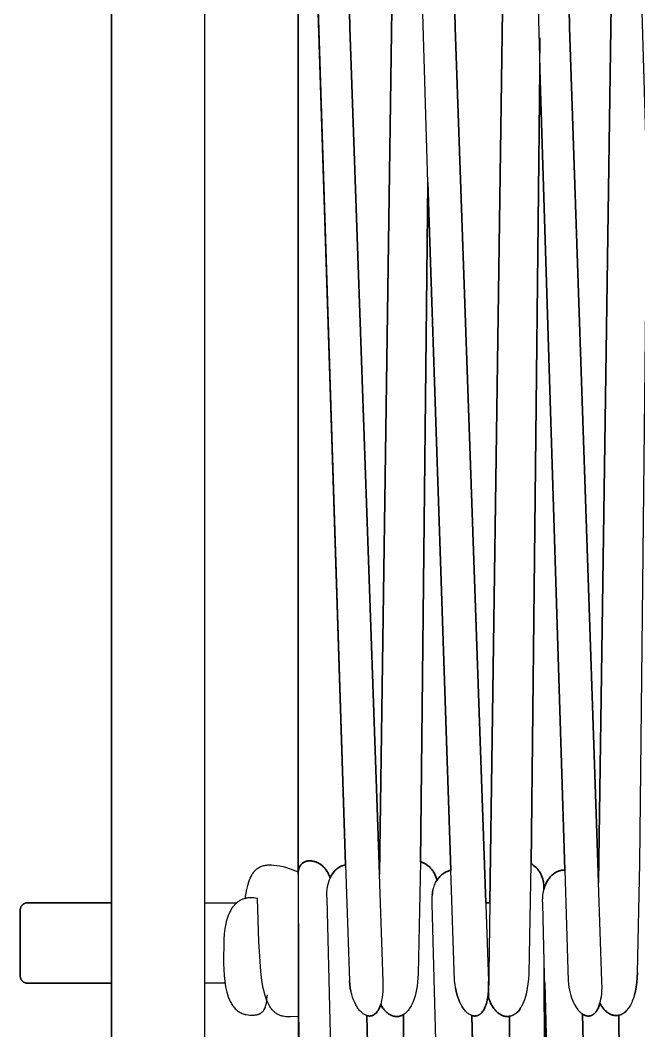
# Model space of a CAD drawing. Header units: millimetres. Extents: x 0 to 1881, y -1115 to 723.
# Drawn here: x 1140.9 to 1247, y -636 to -462.5 of the extents above; entities that cross this region are included whole.
import ezdxf

# ---------------------------------------------------------------- set-up
doc = ezdxf.new("R2010")
doc.units = ezdxf.units.MM
doc.layers.add('Blocks', color=7, linetype='Continuous')
doc.layers.add('Blocks$Inner', color=7, linetype='Continuous', lineweight=25, true_color=0x007f00)
doc.layers.add('Blocks$Outline', color=7, linetype='Continuous', lineweight=35, true_color=0xff3f3f)

# ---------------------------------------------------------------- blocks, each defined once
blk = doc.blocks.new('PK4 Lounge Chair Top')
at = {"layer": 'Blocks$Inner'}
blk.add_line((61.85, 57.18), (71.34, -337.51), dxfattribs=at)
for points in [[(0.55, 330.49), (0.71, 330.35), (0.55, 330.49), (0.4, 330.64), (0.26, 330.79), (0.12, 330.94), (0, 331.09), (0, 331.09), (0, -331.09), (0, -331.51), (0.05, -331.51)], [(45.98, 81.46), (40.93, 226.74), (39.74, 281.57)], [(33.64, 287.27), (40.16, 83.04), (40.83, 63.12), (40.9, 62.49), (40.99, 61.9), (41.1, 61.34)], [(71.67, 287.27), (73.52, 219.63), (77.79, 82.15), (78.39, 63.12), (78.45, 62.57), (78.52, 62.05), (78.61, 61.55), (78.72, 61.08), (78.85, 60.63), (78.98, 60.2), (79.13, 59.81), (79.29, 59.43), (79.46, 59.09), (79.64, 58.76), (79.83, 58.47), (80.03, 58.2), (80.13, 58.08), (80.23, 57.96), (80.33, 57.86), (80.43, 57.75), (80.54, 57.66), (80.65, 57.57), (80.75, 57.49), (80.86, 57.42), (90.36, -337.5)], [(89.03, -172.26), (87.07, 57.22), (87.22, 57.26), (87.36, 57.31), (87.5, 57.37), (87.64, 57.44), (87.78, 57.52), (87.92, 57.61), (88.06, 57.72), (88.2, 57.83), (88.33, 57.96), (88.46, 58.1)], [(59.8, 59.44), (59.61, 59.87), (59.45, 60.33), (59.3, 60.82), (59.17, 61.35), (59.06, 61.91), (58.97, 62.5), (58.9, 63.12), (58.25, 82.1), (54.32, 200.18), (51.7, 287.27), (51.82, 293.17), (51.97, 295.68), (52.18, 297.89), (52.45, 299.82), (52.61, 300.68), (52.79, 301.48), (52.98, 302.21), (53.19, 302.87)], [(87.5, 57.37), (87.36, 57.31), (87.22, 57.26), (87.15, 57.24), (87.07, 57.22), (86.96, 57.2), (86.85, 57.19), (86.73, 57.18), (86.62, 57.17), (86.51, 57.18), (86.4, 57.18), (86.28, 57.2), (86.17, 57.22), (86.06, 57.25), (85.95, 57.28), (85.84, 57.32), (85.73, 57.36), (85.62, 57.41), (85.51, 57.46), (85.4, 57.52), (85.3, 57.59), (85.19, 57.66), (85.09, 57.73), (84.99, 57.81), (84.89, 57.9), (84.79, 57.98), (84.69, 58.08), (84.51, 58.28), (84.33, 58.5), (84.16, 58.74), (83.99, 59), (83.84, 59.27), (83.93, 59.64), (84.02, 60.03), (84.08, 60.46), (84.14, 60.91), (84.17, 61.4), (84.2, 61.92), (84.19, 63.05), (83.61, 80), (78.64, 226.74), (77.68, 281.62)], [(89.76, 60.75), (89.92, 61.38), (90.05, 62.07), (90.16, 62.82), (90.25, 63.63), (90.31, 64.5), (90.66, 83.27), (91.97, 200.36), (89.36, 287.45), (89.47, 293.35), (89.62, 295.85), (89.83, 298.07), (90.1, 300), (90.26, 300.86), (90.44, 301.66)], [(46.7, 58.3), (46.59, 58.44), (46.4, 58.73), (46.21, 59.05), (46.32, 59.42), (46.42, 59.83), (46.5, 60.28), (46.56, 60.76), (46.61, 61.28), (46.64, 61.83), (46.63, 63.05), (45.98, 81.46), (48.85, 282.05)], [(16.03, -407.88), (16.01, -407.88), (16.01, -331.34), (16.01, -331.09), (16.01, -61.2), (16.01, 286.5)], [(32.02, 286.5), (32.02, -106.49), (32.02, -407.7), (31.99, -407.7)], [(83.61, 80), (86.5, 282.22), (86.87, 282.44), (87.06, 282.55), (87.24, 282.68), (87.42, 282.82), (87.61, 282.98), (87.7, 283.07), (87.79, 283.16), (87.88, 283.26), (87.97, 283.37), (88.15, 283.61), (88.33, 283.88), (88.51, 284.18), (88.68, 284.53), (88.85, 284.92), (89.03, 285.36), (89.2, 285.85), (89.36, 286.4)], [(58.5, 281.69), (58.32, 281.8), (58.15, 281.91), (57.98, 282.03), (57.81, 282.16), (58.99, 226.74), (64.7, 63.05), (64.71, 62.21), (64.69, 61.44), (64.63, 60.73), (64.54, 60.09), (64.42, 59.52), (64.35, 59.25), (64.27, 59.01), (64.35, 59.25), (64.42, 59.52), (64.48, 59.8), (64.54, 60.09), (64.63, 60.73), (64.69, 61.44), (64.71, 62.21), (64.7, 63.05)], [(67.87, 282.05), (64.7, 60.36), (64.82, 59.95), (64.97, 59.57), (65.13, 59.21), (65.22, 59.03), (65.32, 58.87), (65.51, 58.55), (65.62, 58.4)], [(69.76, 57.86), (69.62, 57.72), (69.49, 57.6), (69.62, 57.72), (69.76, 57.86), (69.89, 58), (70.02, 58.16), (70.14, 58.34), (70.27, 58.52), (70.39, 58.72), (70.5, 58.94), (70.61, 59.17), (70.72, 59.41), (70.92, 59.93), (71.11, 60.51), (71.27, 61.15), (71.41, 61.85), (71.52, 62.61), (71.61, 63.43), (71.67, 64.32), (72.03, 83.23), (73.52, 219.63), (73.57, 225)], [(54.32, 200.18), (53.02, 83.58), (53.25, 83.5), (53.48, 83.41), (53.71, 83.3), (53.93, 83.17), (54.15, 83.02), (54.36, 82.86), (54.56, 82.69), (54.75, 82.49), (54.94, 82.28), (55.11, 82.06), (55.27, 81.81), (55.42, 81.55), (55.55, 81.28)], [(37.52, 80.8), (37.46, 80.97), (37.41, 81.12), (37.27, 81.43), (37.13, 81.71), (36.96, 81.98), (36.79, 82.23), (36.69, 82.34), (36.6, 82.46), (36.5, 82.56), (36.4, 82.67), (36.3, 82.77), (36.19, 82.86), (35.97, 83.03), (35.75, 83.19), (35.64, 83.26), (35.52, 83.32), (35.41, 83.38), (35.29, 83.44), (35.17, 83.49), (35.06, 83.54), (34.94, 83.58), (34.82, 83.61), (34.7, 83.64), (34.59, 83.67), (34.47, 83.69), (34.35, 83.71), (34.24, 83.72), (34.12, 83.72), (34.01, 83.72), (33.9, 83.72), (33.79, 83.71), (33.68, 83.7), (33.57, 83.68), (33.47, 83.65), (33.36, 83.62), (33.26, 83.59), (33.17, 83.55), (33.07, 83.5), (32.98, 83.45), (32.89, 83.39), (32.81, 83.33), (32.72, 83.27), (32.65, 83.19), (32.57, 83.12), (32.5, 83.03), (32.43, 82.95), (32.37, 82.85), (32.31, 82.75), (32.26, 82.65), (32.21, 82.54), (32.17, 82.42), (32.13, 82.3), (32.1, 82.18), (32.07, 82.04), (32.05, 81.91), (32.03, 81.76), (32.02, 81.62), (32.02, 81.46), (33.16, -257.04)], [(53.93, 83.17), (53.82, 83.23), (53.71, 83.3), (53.59, 83.35), (53.48, 83.41), (53.25, 83.5), (53.14, 83.54), (53.02, 83.58), (52.66, 64.32), (52.54, 62.88), (52.45, 62.23), (52.35, 61.62), (52.23, 61.06), (52.1, 60.53), (51.95, 60.04), (51.78, 59.6), (51.61, 59.19), (51.42, 58.82), (51.32, 58.65), (51.22, 58.48), (51.12, 58.33), (51.02, 58.19)], [(22.96, 77.27), (23.24, 78.81), (23.4, 79.5), (23.59, 80.15), (23.69, 80.46), (23.81, 80.76), (23.95, 81.05), (24.1, 81.33), (24.17, 81.46), (24.26, 81.58), (24.35, 81.71), (24.44, 81.83), (24.53, 81.94), (24.64, 82.05), (24.74, 82.15), (24.85, 82.25), (24.97, 82.35), (25.09, 82.44), (25.22, 82.52), (25.35, 82.6), (25.49, 82.67), (25.63, 82.74), (25.78, 82.8), (25.94, 82.85), (26.1, 82.9), (26.27, 82.94), (26.45, 82.97), (26.64, 83), (26.83, 83.02), (27.02, 83.03), (27.23, 83.04), (27.44, 83.04), (27.89, 83.01), (28.38, 82.95), (28.89, 82.86), (29.44, 82.73), (30.03, 82.56), (30.65, 82.36), (32.02, 81.84)], [(40.16, 83.04), (39.97, 83), (39.78, 82.95), (39.59, 82.88), (39.41, 82.8), (39.22, 82.7), (39.04, 82.6), (38.86, 82.48), (38.69, 82.35), (38.52, 82.2), (38.36, 82.04), (38.2, 81.87), (38.05, 81.68), (37.91, 81.48), (37.77, 81.27), (37.64, 81.04), (37.52, 80.8), (37.37, 80.45), (37.24, 80.08), (37.13, 79.68), (37.04, 79.26), (36.97, 78.81), (36.93, 78.33), (36.92, 77.82), (36.94, 77.28), (37.78, 44.63)], [(54.15, 83.02), (54.25, 82.95), (54.36, 82.86)], [(55.85, 80.37), (55.77, 80.69), (55.67, 80.99), (55.55, 81.28), (55.49, 81.42), (55.42, 81.55), (55.35, 81.69), (55.27, 81.81), (55.19, 81.94), (55.11, 82.06), (54.94, 82.28)], [(55.04, 77.86), (55.07, 78.13), (55.12, 78.4), (55.17, 78.66), (55.23, 78.9), (55.3, 79.14), (55.37, 79.37), (55.46, 79.58), (55.54, 79.79), (55.64, 79.99), (55.74, 80.18), (55.85, 80.37), (55.97, 80.55), (56.1, 80.73), (56.23, 80.89), (56.37, 81.04), (56.51, 81.19), (56.65, 81.32), (56.8, 81.44), (56.96, 81.55), (57.11, 81.66), (57.27, 81.75), (57.43, 81.83)], [(56.96, 81.55), (57.11, 81.66), (57.27, 81.75), (57.43, 81.83), (57.59, 81.9), (57.76, 81.97), (57.92, 82.02), (58.09, 82.07), (58.25, 82.1)], [(72.03, 83.23), (72.25, 83.1), (72.46, 82.95), (72.67, 82.78), (72.87, 82.6), (73.06, 82.41)], [(74.03, 80.59), (73.99, 80.75), (73.94, 80.9), (73.89, 81.04), (73.83, 81.19), (73.77, 81.33), (73.7, 81.46), (73.63, 81.59), (73.56, 81.72), (73.41, 81.97), (73.24, 82.19), (73.06, 82.41), (72.87, 82.6), (72.67, 82.78)], [(73.24, 82.19), (73.32, 82.08), (73.41, 81.97)], [(73.56, 81.72), (73.7, 81.46), (73.83, 81.19), (73.89, 81.04), (73.94, 80.9), (74.03, 80.59), (74.11, 80.27), (74.16, 79.93), (74.19, 79.58), (74.21, 79.22), (74.21, 78.73)], [(75, 80.56), (75.1, 80.71), (75.21, 80.84), (75.32, 80.97), (75.43, 81.09), (75.55, 81.21), (75.67, 81.32), (75.79, 81.42), (75.92, 81.51), (76.04, 81.6), (76.17, 81.68), (76.3, 81.76), (76.44, 81.83), (76.57, 81.89), (76.7, 81.94), (76.57, 81.89), (76.44, 81.83), (76.3, 81.76), (76.17, 81.68)], [(76.7, 81.94), (76.84, 81.99), (76.97, 82.03), (77.11, 82.07), (77.25, 82.1), (77.38, 82.12), (77.52, 82.14)], [(77.25, 82.1), (77.38, 82.12), (77.52, 82.14), (77.65, 82.15), (77.79, 82.15)], [(37.24, 80.08), (37.13, 79.68), (37.04, 79.26), (36.97, 78.81)], [(55.23, 78.9), (55.3, 79.14), (55.37, 79.37), (55.46, 79.58), (55.54, 79.79), (55.64, 79.99), (55.74, 80.18)], [(56.51, 81.19), (56.37, 81.04), (56.23, 80.89), (56.1, 80.73)], [(74.11, 80.27), (74.14, 80.1), (74.16, 79.93)], [(74.39, 79.36), (74.46, 79.55), (74.54, 79.74), (74.62, 79.92), (74.71, 80.09), (74.8, 80.25), (74.9, 80.41), (75, 80.56), (75.1, 80.71), (75.21, 80.84)], [(55.17, 78.66), (55.12, 78.4), (55.07, 78.13), (55.04, 77.86), (55.01, 77.57), (54.98, 76.97), (55, 76.33)], [(85.64, -373.04), (74.27, 66.45), (74.02, 76.33), (74, 77), (74.01, 77.31), (74.03, 77.62), (74.06, 77.91), (74.1, 78.19), (74.15, 78.47), (74.21, 78.73), (74.26, 78.95), (74.32, 79.16), (74.39, 79.36), (74.46, 79.55), (74.54, 79.74)], [(74.03, 77.62), (74.06, 77.91), (74.1, 78.19)], [(19.49, 62.72), (16.01, 62.71), (16.01, 76.52), (21.51, 76.53)], [(32.02, 57.01), (30.76, 56.94), (30.49, 56.94), (30.23, 56.95), (29.96, 56.97), (29.7, 57), (29.45, 57.05), (29.32, 57.08), (29.2, 57.11), (29.07, 57.15), (28.95, 57.19), (28.83, 57.24), (28.71, 57.3), (28.59, 57.35), (28.47, 57.42), (28.35, 57.49), (28.24, 57.57), (28.12, 57.65), (28.01, 57.74), (27.9, 57.84), (27.79, 57.95), (27.68, 58.06), (27.58, 58.18), (27.47, 58.3), (27.37, 58.44), (27.27, 58.58), (27.17, 58.74), (26.99, 59.07), (26.81, 59.44), (26.63, 59.84), (26.47, 60.29), (26.32, 60.78), (26.18, 61.31), (26.05, 61.89), (25.82, 63.2), (25.64, 64.72), (25.52, 66.45), (25.28, 69.82), (25.04, 77.27), (24.73, 77.33), (24.42, 77.37), (24.12, 77.38), (23.83, 77.39), (23.55, 77.37), (23.41, 77.35), (23.27, 77.33), (23.14, 77.31), (23.01, 77.28), (22.87, 77.25), (22.75, 77.21), (22.62, 77.17), (22.49, 77.12), (22.37, 77.07), (22.25, 77.01), (22.13, 76.95), (22.02, 76.89), (21.9, 76.82), (21.79, 76.75), (21.68, 76.67), (21.57, 76.59), (21.47, 76.5), (21.36, 76.41), (21.17, 76.21), (20.98, 76), (20.79, 75.77), (20.62, 75.52), (20.46, 75.26), (20.31, 74.98), (20.17, 74.68), (20.03, 74.36), (19.91, 74.02), (19.8, 73.67), (19.7, 73.31), (19.61, 72.92), (19.45, 72.1), (19.35, 71.21), (19.29, 70.25), (19.22, 66.11), (19.33, 64.04), (19.43, 63.05), (19.59, 62.09), (19.68, 61.63), (19.79, 61.19), (19.92, 60.76), (20.05, 60.36), (20.21, 59.96), (20.38, 59.6), (20.57, 59.25), (20.67, 59.08), (20.77, 58.92), (20.88, 58.77), (20.99, 58.62), (21.11, 58.48), (21.24, 58.35), (21.37, 58.22), (21.5, 58.1), (21.64, 57.99), (21.78, 57.89), (21.93, 57.79), (22.09, 57.7), (22.25, 57.62), (22.42, 57.55), (22.59, 57.48), (22.77, 57.43), (22.95, 57.38), (23.14, 57.34), (23.44, 57.29), (23.72, 57.26), (23.98, 57.24), (24.23, 57.24), (24.46, 57.25), (24.68, 57.27), (24.78, 57.28), (24.88, 57.3), (24.97, 57.32), (25.07, 57.35), (25.15, 57.37), (25.24, 57.4), (25.32, 57.43), (25.4, 57.47), (25.47, 57.51), (25.55, 57.55), (25.62, 57.59), (25.68, 57.63), (25.75, 57.68), (25.81, 57.73), (25.86, 57.78), (25.92, 57.84), (25.97, 57.89), (26.02, 57.95), (26.07, 58.01), (26.12, 58.07), (26.16, 58.14), (26.2, 58.2), (26.24, 58.27), (26.28, 58.34), (26.35, 58.48), (26.41, 58.63), (26.46, 58.79), (26.51, 58.95), (26.55, 59.11), (26.59, 59.28), (26.65, 59.63), (26.69, 59.99), (26.76, 60.73)], [(55.01, 77.57), (54.98, 76.97), (55, 76.33), (56.16, 31.6)], [(68.33, 57.04), (70.02, -172.26)], [(75.63, -175.59), (74.27, 66.45)], [(90.31, 64.5), (90.25, 63.63), (90.16, 62.82), (90.05, 62.07), (89.92, 61.38), (89.76, 60.75), (89.58, 60.18), (89.39, 59.66), (89.29, 59.42), (89.18, 59.19), (89.07, 58.98), (88.95, 58.78), (88.83, 58.59), (88.71, 58.41)], [(41.74, 59.42), (41.56, 59.85), (41.39, 60.31), (41.24, 60.81), (41.1, 61.34), (40.99, 61.9), (40.9, 62.49), (40.83, 63.12)], [(59.06, 61.91), (59.17, 61.35), (59.3, 60.82), (59.45, 60.33), (59.61, 59.87), (59.8, 59.44), (59.99, 59.04), (60.2, 58.68), (60.3, 58.52), (60.41, 58.36)], [(70.92, 59.93), (71.11, 60.51), (71.27, 61.15), (71.41, 61.85)], [(45.01, 57.28), (44.93, 57.24), (44.85, 57.2), (44.81, 57.19), (44.77, 57.17), (44.68, 57.14), (44.6, 57.12), (44.51, 57.11), (44.43, 57.1), (44.38, 57.09), (44.34, 57.09), (44.29, 57.09), (44.25, 57.09), (44.16, 57.1), (44.08, 57.11), (43.99, 57.12), (43.9, 57.14), (43.81, 57.17), (43.75, 57.19), (43.68, 57.22), (43.56, 57.27), (43.44, 57.33), (43.31, 57.41), (43.19, 57.49), (43.07, 57.59), (42.95, 57.69), (42.83, 57.8), (42.71, 57.92), (42.59, 58.05), (42.48, 58.19), (42.36, 58.34), (42.25, 58.5), (42.14, 58.67), (41.94, 59.03), (41.74, 59.42), (41.56, 59.85), (41.39, 60.31)], [(46.21, 59.05), (46.11, 58.76), (46, 58.49), (45.88, 58.25), (45.81, 58.14), (45.75, 58.03), (45.68, 57.93), (45.61, 57.83), (45.54, 57.75), (45.47, 57.66), (45.4, 57.59), (45.32, 57.51), (45.25, 57.45), (45.17, 57.39), (45.09, 57.33), (45.01, 57.28), (45.09, 57.33), (45.17, 57.39), (45.25, 57.45), (45.32, 57.51)], [(52.1, 60.53), (51.95, 60.04), (51.78, 59.6), (51.61, 59.19), (51.42, 58.82), (51.32, 58.65), (51.22, 58.48), (51.12, 58.33), (51.02, 58.19), (50.91, 58.05), (50.8, 57.92), (50.69, 57.8), (50.58, 57.7), (50.47, 57.59), (50.35, 57.5), (50.24, 57.42), (50.12, 57.34), (49.99, 57.27), (49.86, 57.2)], [(64.27, 59.01), (64.19, 58.77), (64.1, 58.56), (64.01, 58.36)], [(66.82, 57.31), (66.69, 57.39), (66.56, 57.47), (66.44, 57.56), (66.31, 57.66), (66.19, 57.77), (66.07, 57.88), (65.95, 58), (65.84, 58.13), (65.73, 58.26), (65.62, 58.4), (65.51, 58.55), (65.41, 58.71), (65.32, 58.87), (65.13, 59.21), (64.97, 59.57)], [(70.72, 59.41), (70.61, 59.17), (70.5, 58.94)], [(79.46, 59.09), (79.64, 58.76), (79.83, 58.47), (80.03, 58.2), (80.13, 58.08), (80.23, 57.96), (80.33, 57.86)], [(83.84, 59.27), (83.72, 58.89), (83.66, 58.72), (83.59, 58.56), (83.52, 58.4), (83.44, 58.25), (83.37, 58.12)], [(83.93, 59.64), (84.02, 60.03), (84.08, 60.46)], [(84.51, 58.28), (84.33, 58.5), (84.15, 58.74), (83.99, 59)], [(43.44, 57.33), (43.31, 57.41), (43.19, 57.49), (43.07, 57.59), (42.95, 57.69), (42.83, 57.8), (42.71, 57.92), (42.59, 58.05)], [(44.93, 57.24), (44.85, 57.2), (44.77, 57.17), (44.68, 57.14), (44.6, 57.12), (44.51, 57.11), (44.43, 57.1), (44.34, 57.09), (44.25, 57.09)], [(45.68, 57.93), (45.61, 57.83), (45.54, 57.75)], [(46.59, 58.44), (46.49, 58.58), (46.4, 58.73)], [(47.02, 57.92), (46.91, 58.04), (46.8, 58.17), (46.7, 58.3), (46.8, 58.17), (46.91, 58.04), (47.02, 57.92), (47.14, 57.81), (47.26, 57.7), (47.38, 57.61), (47.5, 57.51), (47.62, 57.43), (47.75, 57.35), (47.87, 57.28), (48, 57.22), (48.13, 57.16), (48.26, 57.12), (48.39, 57.08), (48.52, 57.05), (48.66, 57.02), (48.79, 57.01), (48.92, 57), (48.79, 57.01), (48.66, 57.02), (48.52, 57.05), (48.39, 57.08), (48.26, 57.12), (48.13, 57.16)], [(50.12, 57.34), (52.18, -257.04)], [(50.8, 57.92), (50.69, 57.8), (50.58, 57.7)], [(62.42, 57.09), (62.35, 57.09), (62.28, 57.09), (62.21, 57.1), (62.13, 57.11), (62.06, 57.12), (61.99, 57.14), (61.92, 57.16), (61.85, 57.18), (61.79, 57.2), (61.73, 57.22), (61.6, 57.28), (61.48, 57.35), (61.36, 57.42), (61.23, 57.51), (61.11, 57.6), (60.99, 57.7), (60.87, 57.82), (60.76, 57.94), (60.64, 58.07), (60.53, 58.21), (60.41, 58.36), (60.3, 58.52), (60.2, 58.68)], [(61.11, 57.6), (60.99, 57.7), (60.87, 57.82), (60.76, 57.94), (60.64, 58.07)], [(61.6, 57.28), (61.48, 57.35), (61.36, 57.42)], [(63.16, 57.33), (63.09, 57.29), (63.03, 57.25), (62.96, 57.22), (62.89, 57.19), (62.83, 57.17), (62.76, 57.15), (62.73, 57.14), (62.69, 57.13), (62.62, 57.11), (62.56, 57.1), (62.49, 57.1), (62.42, 57.09), (62.35, 57.09), (62.28, 57.09), (62.21, 57.1), (62.13, 57.11), (62.06, 57.12)], [(63.22, 57.37), (63.16, 57.33), (63.09, 57.29), (63.03, 57.25), (62.96, 57.22)], [(64.19, 58.77), (64.1, 58.56), (64.01, 58.36), (63.91, 58.17), (63.8, 58), (63.7, 57.85), (63.64, 57.77), (63.58, 57.71), (63.52, 57.64), (63.46, 57.58), (63.4, 57.52), (63.34, 57.47), (63.28, 57.42), (63.22, 57.37), (63.28, 57.42), (63.34, 57.47), (63.4, 57.52), (63.46, 57.58), (63.52, 57.64), (63.58, 57.71), (63.7, 57.85)], [(66.56, 57.47), (66.44, 57.56), (66.31, 57.66)], [(69.49, 57.6), (69.35, 57.49), (69.21, 57.39), (69.06, 57.3), (68.99, 57.26), (68.92, 57.22), (68.85, 57.19), (68.77, 57.16), (68.7, 57.13), (68.63, 57.11)], [(68.99, 57.26), (68.92, 57.22), (68.85, 57.19)], [(70.14, 58.34), (70.02, 58.16), (69.89, 58)], [(81.57, 57.12), (81.51, 57.13), (81.4, 57.16), (81.29, 57.19), (81.24, 57.21), (81.19, 57.24), (81.08, 57.29), (80.97, 57.35), (80.86, 57.42)], [(82.21, 57.13), (82.15, 57.12), (82.1, 57.11), (82.05, 57.1), (82, 57.09), (81.94, 57.09), (81.89, 57.09), (81.84, 57.09), (81.78, 57.09), (81.73, 57.09), (81.67, 57.1), (81.62, 57.11), (81.57, 57.12), (81.54, 57.12), (81.51, 57.13), (81.46, 57.14), (81.4, 57.16), (81.29, 57.19), (81.19, 57.24), (81.08, 57.29)], [(82.56, 57.27), (82.51, 57.25), (82.46, 57.22), (82.41, 57.2), (82.36, 57.18), (82.31, 57.16), (82.26, 57.15)], [(83.12, 57.76), (83.03, 57.66), (82.94, 57.56), (82.85, 57.48), (82.75, 57.4), (82.66, 57.33), (82.61, 57.3), (82.56, 57.27), (82.61, 57.3), (82.66, 57.33), (82.71, 57.37), (82.75, 57.4), (82.8, 57.44), (82.85, 57.48), (82.94, 57.56), (83.03, 57.66), (83.12, 57.76), (83.2, 57.87), (83.29, 57.99), (83.37, 58.12), (83.44, 58.25), (83.52, 58.4)], [(84.89, 57.9), (84.79, 57.98), (84.69, 58.08)], [(88.95, 58.78), (88.83, 58.59), (88.71, 58.41), (88.59, 58.25), (88.46, 58.1), (88.33, 57.96), (88.2, 57.83), (88.06, 57.72)], [(52.31, -296.11), (43.81, 57.17), (43.68, 57.22)], [(49.33, 57.03), (49.39, 57.05), (49.46, 57.06), (49.59, 57.1), (49.73, 57.15), (49.86, 57.2), (49.73, 57.14), (49.59, 57.1), (49.46, 57.06), (49.33, 57.03), (49.19, 57.01), (49.06, 57), (48.92, 57)], [(62.76, 57.15), (62.69, 57.13), (62.62, 57.11)], [(67.36, 57.09), (67.23, 57.14), (67.09, 57.19)], [(68.77, 57.16), (68.7, 57.13), (68.63, 57.11), (68.55, 57.09), (68.48, 57.07), (68.41, 57.05), (68.33, 57.04), (68.19, 57.02), (68.05, 57.01), (67.91, 57.01), (67.78, 57.01), (67.64, 57.03), (67.5, 57.06), (67.36, 57.09), (67.5, 57.06), (67.64, 57.03), (67.78, 57.01), (67.91, 57.01)], [(81.62, 57.11), (81.67, 57.1), (81.73, 57.09), (81.84, 57.09), (81.89, 57.09)], [(82.36, 57.18), (82.31, 57.16), (82.26, 57.15), (82.21, 57.13), (82.15, 57.12), (82.1, 57.11)]]:
    blk.add_lwpolyline(points, dxfattribs=at)
for points in [[(0, 76.53), (-14.4, 76.53), (-14.46, 76.53), (-14.53, 76.52), (-14.59, 76.51), (-14.65, 76.5), (-14.71, 76.49), (-14.77, 76.47), (-14.83, 76.45), (-14.89, 76.43), (-14.95, 76.4), (-15, 76.38), (-15.05, 76.34), (-15.11, 76.31), (-15.16, 76.28), (-15.2, 76.24), (-15.25, 76.2), (-15.29, 76.16), (-15.33, 76.11), (-15.38, 76.07), (-15.41, 76.02), (-15.45, 75.97), (-15.48, 75.92), (-15.51, 75.86), (-15.54, 75.81), (-15.57, 75.75), (-15.59, 75.7), (-15.61, 75.64), (-15.63, 75.58), (-15.64, 75.52), (-15.65, 75.45), (-15.66, 75.39), (-15.66, 75.33), (-15.67, 75.26), (-15.67, 63.98), (-15.66, 63.92), (-15.66, 63.85), (-15.65, 63.79), (-15.64, 63.73), (-15.63, 63.67), (-15.61, 63.61), (-15.59, 63.55), (-15.57, 63.49), (-15.54, 63.44), (-15.51, 63.38), (-15.48, 63.33), (-15.45, 63.28), (-15.41, 63.23), (-15.38, 63.18), (-15.33, 63.13), (-15.29, 63.09), (-15.25, 63.05), (-15.2, 63.01), (-15.16, 62.97), (-15.11, 62.93), (-15.05, 62.9), (-15, 62.87), (-14.95, 62.84), (-14.89, 62.82), (-14.83, 62.79), (-14.77, 62.77), (-14.71, 62.76), (-14.65, 62.74), (-14.59, 62.73), (-14.53, 62.72), (-14.46, 62.72), (-14.4, 62.72), (0, 62.72)], [(66.96, 57.25), (66.82, 57.31), (66.96, 57.25), (67.09, 57.19)]]:
    blk.add_lwpolyline(points, close=True, dxfattribs=at)
at = {"layer": 'Blocks$Outline'}
for points in [[(0, -331.09), (0, 62.72), (-14.4, 62.72), (-14.46, 62.72), (-14.53, 62.72), (-14.59, 62.73), (-14.65, 62.74), (-14.71, 62.76), (-14.77, 62.77), (-14.83, 62.79), (-14.89, 62.82), (-14.95, 62.84), (-15, 62.87), (-15.05, 62.9), (-15.11, 62.93), (-15.16, 62.97), (-15.2, 63.01), (-15.25, 63.05), (-15.29, 63.09), (-15.33, 63.13), (-15.38, 63.18), (-15.41, 63.23), (-15.45, 63.28), (-15.48, 63.33), (-15.51, 63.38), (-15.54, 63.44), (-15.57, 63.49), (-15.59, 63.55), (-15.61, 63.61), (-15.63, 63.67), (-15.64, 63.73), (-15.65, 63.79), (-15.66, 63.85), (-15.66, 63.92), (-15.67, 63.98), (-15.67, 75.26), (-15.66, 75.33), (-15.66, 75.39), (-15.65, 75.45), (-15.64, 75.52), (-15.63, 75.58), (-15.61, 75.64), (-15.59, 75.7), (-15.57, 75.75), (-15.54, 75.81), (-15.51, 75.86), (-15.48, 75.92), (-15.45, 75.97), (-15.41, 76.02), (-15.38, 76.07), (-15.33, 76.11), (-15.29, 76.16), (-15.25, 76.2), (-15.2, 76.24), (-15.16, 76.28), (-15.11, 76.31), (-15.05, 76.34), (-15, 76.38), (-14.95, 76.4), (-14.89, 76.43), (-14.83, 76.45), (-14.77, 76.47), (-14.71, 76.49), (-14.65, 76.5), (-14.59, 76.51), (-14.53, 76.52), (-14.46, 76.53), (-14.4, 76.53), (0, 76.53), (0, 331.09)], [(32.02, 286.5), (32.02, 81.46), (32.02, 81.62), (32.03, 81.76), (32.05, 81.91), (32.07, 82.04), (32.1, 82.18), (32.13, 82.3), (32.17, 82.42), (32.21, 82.54), (32.26, 82.65), (32.31, 82.75), (32.37, 82.85), (32.43, 82.95), (32.5, 83.03), (32.57, 83.12), (32.65, 83.19), (32.72, 83.27), (32.81, 83.33), (32.89, 83.39), (32.98, 83.45), (33.07, 83.5), (33.17, 83.55), (33.26, 83.59), (33.36, 83.62), (33.47, 83.65), (33.57, 83.68), (33.68, 83.7), (33.79, 83.71), (33.9, 83.72), (34.01, 83.72), (34.12, 83.72), (34.24, 83.72), (34.35, 83.71), (34.47, 83.69), (34.59, 83.67), (34.7, 83.64), (34.82, 83.61), (34.94, 83.58), (35.06, 83.54), (35.17, 83.49), (35.29, 83.44), (35.41, 83.38), (35.52, 83.32), (35.64, 83.26), (35.75, 83.19), (35.97, 83.03), (36.19, 82.86), (36.3, 82.77), (36.4, 82.67), (36.5, 82.56), (36.6, 82.46), (36.69, 82.34), (36.79, 82.23), (36.96, 81.98), (37.13, 81.71), (37.27, 81.43), (37.41, 81.12), (37.46, 80.97), (37.52, 80.8), (37.64, 81.04), (37.77, 81.27), (37.91, 81.48), (38.05, 81.68), (38.2, 81.87), (38.36, 82.04), (38.52, 82.2), (38.69, 82.35), (38.86, 82.48), (39.04, 82.6), (39.22, 82.7), (39.41, 82.8), (39.59, 82.88), (39.78, 82.95), (39.97, 83), (40.16, 83.04), (33.66, 286.5)], [(39.74, 281.57), (40.93, 226.74), (45.98, 81.46), (48.85, 282.05)], [(57.81, 282.11), (58.99, 226.74), (64.23, 76.53), (64.93, 76.53), (67.87, 282.05)], [(77.68, 281.62), (78.64, 226.74), (83.61, 80), (86.5, 282.22)], [(70.02, -172.26), (68.33, 57.04), (68.19, 57.02), (68.05, 57.01), (67.91, 57.01), (67.91, 57.01), (67.78, 57.01), (67.64, 57.03), (67.5, 57.06), (67.36, 57.09), (67.36, 57.09), (67.23, 57.14), (67.09, 57.19), (66.96, 57.25), (66.82, 57.31), (66.69, 57.39), (66.56, 57.47), (66.44, 57.56), (66.31, 57.66), (66.19, 57.77), (66.07, 57.88), (65.95, 58), (65.84, 58.13), (65.73, 58.26), (65.62, 58.4), (65.51, 58.55), (65.41, 58.71), (65.32, 58.87), (65.22, 59.03), (65.13, 59.21), (64.97, 59.57), (64.82, 59.95), (64.7, 60.36), (64.73, 62.72), (64.7, 62.72), (64.71, 62.21), (64.69, 61.44), (64.63, 60.73), (64.54, 60.09), (64.48, 59.8), (64.42, 59.52), (64.35, 59.25), (64.27, 59.01), (64.19, 58.77), (64.1, 58.56), (64.01, 58.36), (63.91, 58.17), (63.8, 58), (63.7, 57.85), (63.64, 57.77), (63.58, 57.71), (63.52, 57.64), (63.46, 57.58), (63.4, 57.52), (63.34, 57.47), (63.28, 57.42), (63.22, 57.37), (63.16, 57.33), (63.09, 57.29), (63.03, 57.25), (62.96, 57.22), (62.89, 57.19), (62.83, 57.17), (62.76, 57.15), (62.69, 57.13), (62.62, 57.11), (62.56, 57.1), (62.49, 57.1), (62.42, 57.09), (62.35, 57.09), (62.28, 57.09), (62.21, 57.1), (62.13, 57.11), (62.06, 57.12), (61.99, 57.14), (61.92, 57.16), (61.85, 57.18), (71.34, -337.51)], [(85.64, -373.04), (74.37, 62.72), (74.29, 62.72), (75.63, -175.59)], [(52.18, -257.04), (50.12, 57.34), (49.99, 57.27), (49.86, 57.2), (49.73, 57.15), (49.59, 57.1), (49.46, 57.06), (49.46, 57.06), (49.39, 57.05), (49.33, 57.03), (49.19, 57.01), (49.06, 57), (48.92, 57), (48.79, 57.01), (48.66, 57.02), (48.52, 57.05), (48.39, 57.08), (48.26, 57.12), (48.13, 57.16), (48, 57.22), (47.87, 57.28), (47.75, 57.35), (47.62, 57.43), (47.5, 57.51), (47.38, 57.61), (47.26, 57.7), (47.14, 57.81), (47.02, 57.92), (46.91, 58.04), (46.8, 58.17), (46.7, 58.3), (46.59, 58.44), (46.49, 58.58), (46.4, 58.73), (46.21, 59.05), (46.11, 58.76), (46, 58.49), (45.88, 58.25), (45.81, 58.14), (45.75, 58.03), (45.68, 57.93), (45.61, 57.83), (45.54, 57.75), (45.54, 57.75), (45.47, 57.66), (45.4, 57.59), (45.32, 57.51), (45.25, 57.45), (45.17, 57.39), (45.09, 57.33), (45.01, 57.28), (45.01, 57.28), (44.93, 57.24), (44.85, 57.2), (44.81, 57.19), (44.77, 57.17), (44.68, 57.14), (44.6, 57.12), (44.51, 57.11), (44.43, 57.1), (44.38, 57.09), (44.34, 57.09), (44.29, 57.09), (44.25, 57.09), (44.16, 57.1), (44.08, 57.11), (43.99, 57.12), (43.9, 57.14), (43.81, 57.17), (52.31, -296.11)], [(89.03, -172.26), (87.07, 57.22), (86.96, 57.2), (86.85, 57.19), (86.73, 57.18), (86.62, 57.17), (86.51, 57.18), (86.4, 57.18), (86.28, 57.2), (86.17, 57.22), (86.06, 57.25), (85.95, 57.28), (85.84, 57.32), (85.73, 57.36), (85.62, 57.41), (85.51, 57.46), (85.4, 57.52), (85.3, 57.59), (85.19, 57.66), (85.09, 57.73), (84.99, 57.81), (84.89, 57.9), (84.79, 57.98), (84.69, 58.08), (84.51, 58.28), (84.33, 58.5), (84.15, 58.74), (83.99, 59), (83.84, 59.27), (83.72, 58.89), (83.66, 58.72), (83.59, 58.56), (83.52, 58.4), (83.44, 58.25), (83.37, 58.12), (83.29, 57.99), (83.2, 57.87), (83.12, 57.76), (83.03, 57.66), (82.94, 57.56), (82.85, 57.48), (82.8, 57.44), (82.75, 57.4), (82.71, 57.37), (82.66, 57.33), (82.61, 57.3), (82.56, 57.27), (82.51, 57.25), (82.46, 57.22), (82.41, 57.2), (82.36, 57.18), (82.31, 57.16), (82.26, 57.15), (82.21, 57.13), (82.15, 57.12), (82.1, 57.11), (82.05, 57.1), (82, 57.09), (81.94, 57.09), (81.89, 57.09), (81.84, 57.09), (81.73, 57.09), (81.67, 57.1), (81.62, 57.11), (81.57, 57.12), (81.51, 57.13), (81.4, 57.16), (81.29, 57.19), (81.19, 57.24), (81.08, 57.29), (80.97, 57.35), (80.86, 57.42), (90.36, -337.5)]]:
    blk.add_lwpolyline(points, dxfattribs=at)
for points in [[(77.25, 82.1), (77.38, 82.12), (77.52, 82.14), (77.65, 82.15), (77.79, 82.15), (73.52, 219.63), (72.03, 83.23), (72.25, 83.1), (72.46, 82.95), (72.67, 82.78), (72.87, 82.6), (73.06, 82.41), (73.24, 82.19), (73.32, 82.08), (73.41, 81.97), (73.56, 81.72), (73.63, 81.59), (73.7, 81.46), (73.77, 81.33), (73.83, 81.19), (73.89, 81.04), (73.94, 80.9), (73.99, 80.75), (74.03, 80.59), (74.11, 80.27), (74.14, 80.1), (74.16, 79.93), (74.16, 79.93), (74.19, 79.58), (74.21, 79.22), (74.21, 78.73), (74.26, 78.95), (74.32, 79.16), (74.39, 79.36), (74.46, 79.55), (74.54, 79.74), (74.62, 79.92), (74.71, 80.09), (74.8, 80.25), (74.9, 80.41), (75, 80.56), (75.1, 80.71), (75.21, 80.84), (75.21, 80.84), (75.32, 80.97), (75.43, 81.09), (75.55, 81.21), (75.67, 81.32), (75.79, 81.42), (75.92, 81.51), (76.04, 81.6), (76.17, 81.68), (76.17, 81.68), (76.3, 81.76), (76.44, 81.83), (76.57, 81.89), (76.7, 81.94), (76.84, 81.99), (76.97, 82.03), (77.11, 82.07)], [(53.25, 83.5), (53.48, 83.41), (53.48, 83.41), (53.59, 83.35), (53.71, 83.3), (53.82, 83.23), (53.93, 83.17), (54.15, 83.02), (54.25, 82.95), (54.36, 82.86), (54.56, 82.69), (54.75, 82.49), (54.94, 82.28), (55.11, 82.06), (55.19, 81.94), (55.27, 81.81), (55.35, 81.69), (55.42, 81.55), (55.49, 81.42), (55.55, 81.28), (55.67, 80.99), (55.77, 80.69), (55.85, 80.37), (55.97, 80.55), (56.1, 80.73), (56.23, 80.89), (56.37, 81.04), (56.51, 81.19), (56.65, 81.32), (56.8, 81.44), (56.96, 81.55), (57.11, 81.66), (57.27, 81.75), (57.43, 81.83), (57.43, 81.83), (57.59, 81.9), (57.76, 81.97), (57.92, 82.02), (58.09, 82.07), (58.25, 82.1), (54.32, 200.18), (53.02, 83.58), (53.14, 83.54)]]:
    blk.add_lwpolyline(points, close=True, dxfattribs=at)

msp = doc.modelspace()

# ---------------------------------------------------------------- block references
at = {"layer": 'Blocks'}
msp.add_blockref('PK4 Lounge Chair Top', (1156.54, -690.54), dxfattribs=at)

doc.saveas('drawing.dxf')
